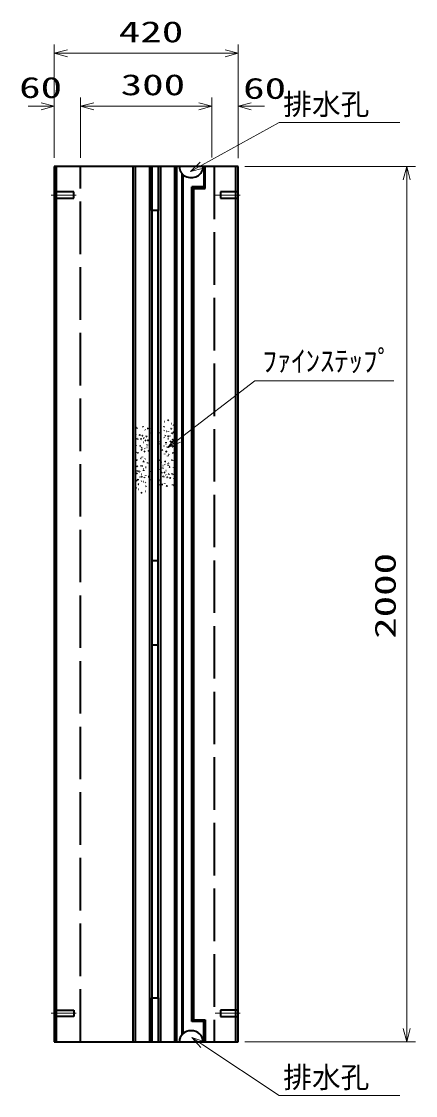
# Model space of a CAD drawing. Units: millimetres on the paper. Extents: x 0 to 841, y 0 to 594.
# Drawn here: x 288 to 333, y 279 to 401.7 of the extents above; entities that cross this region are included whole.
import ezdxf
from ezdxf.enums import TextEntityAlignment as Align

# ---------------------------------------------------------------- set-up
doc = ezdxf.new("R2010")
doc.units = ezdxf.units.MM
doc.linetypes.add('DASHED', pattern=[7.5, 6, -1.5])
doc.linetypes.add('USER1', pattern=[18.5, 12, -1.5, 3.5, -1.5])
for name, color, linetype, lineweight in [('D-BMK（構造物基準線）', 2, 'USER1', 18), ('D-STR-DIM（寸法）', 7, 'Continuous', 13), ('D-STR-HTXT（WS-旗）', 7, 'Continuous', 13), ('D-STR-HTXT（旗上げ）', 7, 'Continuous', 13), ('D-STR（構造物）', 1, 'Continuous', 35)]:
    doc.layers.add(name, color=color, linetype=linetype, lineweight=lineweight)
doc.styles.add('ＭＳ ゴシック', font='')
doc.styles.get('ＭＳ ゴシック').set_extended_font_data('MS Gothic')

# ---------------------------------------------------------------- blocks, each defined once
blk = doc.blocks.new('_Open30')
at = {"color": 7, "linetype": 'Continuous', "lineweight": 13}
for p, q in [((-1, 0.2679), (0, 0)), ((0, 0), (-1, -0.2679)), ((0, 0), (-1, 0))]:
    blk.add_line(p, q, dxfattribs=at)

msp = doc.modelspace()

# ---------------------------------------------------------------- linework, layer by layer
at = {"layer": 'D-BMK（構造物基準線）'}
for p, q in [((294.256, 381.905), (291.407, 381.905)), ((313.006, 381.905), (310.157, 381.905)), ((291.407, 288.405), (294.256, 288.405)), ((310.157, 288.405), (313.006, 288.405))]:
    msp.add_line(p, q, dxfattribs=at)
at = {"layer": 'D-STR-DIM（寸法）'}
for p, q in [((291.768, 393.052), (291.768, 399.102)), ((312.768, 393.082), (312.768, 399.102)), ((293.268, 398.102), (311.268, 398.102)), ((291.768, 386.155), (291.768, 393.052)), ((294.768, 386.207), (294.768, 393.052)), ((294.768, 386.155), (294.768, 393.052)), ((309.768, 386.222), (309.768, 393.052)), ((309.768, 386.192), (309.768, 393.052)), ((312.768, 386.125), (312.768, 393.052)), ((290.268, 392.052), (288.768, 392.052)), ((296.268, 392.052), (297.768, 392.052)), ((296.268, 392.052), (308.268, 392.052)), ((308.268, 392.052), (306.768, 392.052)), ((314.268, 392.052), (315.768, 392.052)), ((313.518, 385.155), (333.022, 385.155)), ((332.022, 286.655), (332.022, 383.655)), ((313.518, 285.155), (333.022, 285.155))]:
    msp.add_line(p, q, dxfattribs=at)
at = {"layer": 'D-STR-HTXT（WS-旗）'}
for points in [[(331.222, 390.201), (317.434, 390.201), (308.625, 385.321)], [(331.222, 279.007), (317.434, 279.007), (308.73, 284.815)]]:
    msp.add_lwpolyline(points, dxfattribs=at)
at = {"layer": 'D-STR-HTXT（旗上げ）'}
msp.add_lwpolyline([(330.529, 360.69), (314.687, 360.69), (305.941, 353.97)], dxfattribs=at)
at = {"layer": 'D-STR（構造物）'}
for p, q in [((312.768, 385.155), (291.768, 385.155)), ((291.768, 385.155), (291.768, 285.155)), ((292.018, 285.155), (292.018, 385.155)), ((300.766, 285.155), (300.766, 385.155)), ((301.016, 385.155), (301.016, 285.155)), ((302.651, 385.155), (302.651, 285.155)), ((302.891, 385.155), (302.891, 285.155)), ((302.891, 380.155), (302.891, 385.155)), ((303.645, 385.155), (303.645, 380.155)), ((303.886, 385.155), (303.886, 285.155)), ((305.516, 385.155), (305.516, 285.155)), ((305.766, 285.155), (305.766, 385.155)), ((306.318, 384.406), (306.318, 285.905)), ((306.492, 286.084), (306.492, 384.227)), ((308.843, 385.155), (308.843, 382.828)), ((309.016, 382.655), (309.016, 385.155)), ((312.518, 285.155), (312.518, 385.155)), ((312.768, 285.155), (312.768, 385.155)), ((307.492, 287.482), (307.492, 382.828)), ((308.843, 382.828), (307.492, 382.828)), ((307.492, 382.828), (307.665, 382.655)), ((307.665, 382.655), (307.665, 287.655)), ((307.665, 382.655), (309.016, 382.655)), ((309.016, 382.655), (308.843, 382.828)), ((303.645, 380.155), (302.876, 380.155)), ((303.645, 340.157), (303.645, 380.155)), ((304.337, 356.034), (304.385, 356.021)), ((301.21, 355.288), (301.205, 355.238)), ((302.111, 355.098), (302.147, 355.063)), ((302.694, 355.247), (302.715, 355.292)), ((303.824, 354.707), (303.82, 354.757)), ((304.261, 355.465), (304.296, 355.429)), ((304.323, 354.983), (304.279, 354.958)), ((304.296, 355.429), (304.331, 355.465)), ((304.581, 354.883), (304.531, 354.892)), ((304.807, 354.836), (304.824, 354.883)), ((305.137, 355.814), (305.187, 355.814)), ((305.404, 355.593), (305.369, 355.557)), ((305.44, 355.557), (305.404, 355.593)), ((301.061, 354.59), (301.057, 354.541)), ((301.149, 354.134), (301.182, 354.095)), ((301.28, 354.032), (301.276, 353.982)), ((301.67, 354.03), (301.683, 354.079)), ((301.67, 354.03), (301.718, 354.017)), ((302.011, 353.625), (301.961, 353.625)), ((301.971, 354.144), (302.017, 354.123)), ((302.254, 354.382), (302.254, 354.332)), ((302.314, 354.332), (302.352, 354.364)), ((302.314, 354.332), (302.346, 354.294)), ((302.691, 353.51), (302.708, 353.557)), ((303.715, 353.736), (303.677, 353.704)), ((304.017, 354.309), (303.97, 354.326)), ((304.292, 354.231), (304.313, 354.186)), ((304.436, 354.434), (304.395, 354.406)), ((304.436, 354.434), (304.465, 354.393)), ((304.51, 353.492), (304.56, 353.492)), ((304.514, 353.655), (304.523, 353.606)), ((304.798, 354.032), (304.748, 354.036)), ((304.946, 354.385), (304.991, 354.406)), ((305.027, 353.754), (304.995, 353.793)), ((301.128, 353.284), (301.132, 353.334)), ((301.14, 352.536), (301.131, 352.487)), ((301.754, 353.023), (301.741, 353.071)), ((301.754, 353.023), (301.802, 353.036)), ((302.16, 352.923), (302.11, 352.927)), ((302.375, 353.076), (302.325, 353.076)), ((302.361, 353.375), (302.409, 353.388)), ((302.361, 353.375), (302.374, 353.327)), ((303.948, 352.777), (303.916, 352.816)), ((304.116, 352.751), (304.073, 352.726)), ((304.116, 352.751), (304.091, 352.795)), ((304.267, 353.245), (304.317, 353.24)), ((304.385, 352.303), (304.41, 352.346)), ((304.624, 353.131), (304.672, 353.144)), ((301.83, 351.949), (301.839, 351.998)), ((302.137, 351.755), (302.112, 351.711)), ((302.406, 351.306), (302.449, 351.331)), ((302.406, 351.306), (302.431, 351.263)), ((302.574, 351.28), (302.606, 351.242)), ((304.362, 351.135), (304.412, 351.131)), ((304.692, 352.109), (304.683, 352.06)), ((304.767, 351.035), (304.719, 351.022)), ((304.767, 351.035), (304.78, 350.986)), ((305.382, 351.522), (305.39, 351.571)), ((301.495, 350.304), (301.527, 350.265)), ((301.724, 350.026), (301.774, 350.022)), ((301.897, 350.926), (301.849, 350.913)), ((302.012, 350.566), (301.962, 350.566)), ((302.008, 350.403), (301.999, 350.452)), ((302.205, 350.817), (302.255, 350.813)), ((302.23, 349.826), (302.209, 349.872)), ((302.807, 350.322), (302.845, 350.354)), ((303.831, 350.548), (303.814, 350.501)), ((304.16, 350.683), (304.112, 350.67)), ((304.147, 350.982), (304.197, 350.982)), ((304.16, 350.683), (304.147, 350.731)), ((304.55, 349.914), (304.505, 349.935)), ((304.51, 350.433), (304.56, 350.433)), ((304.852, 350.028), (304.804, 350.04)), ((304.852, 350.028), (304.839, 349.979)), ((305.241, 350.026), (305.246, 350.076)), ((305.372, 349.924), (305.34, 349.963)), ((305.394, 350.773), (305.39, 350.723)), ((301.576, 349.673), (301.531, 349.652)), ((301.715, 349.222), (301.698, 349.175)), ((301.941, 349.175), (301.99, 349.166)), ((302.085, 349.623), (302.057, 349.664)), ((302.085, 349.623), (302.126, 349.652)), ((302.226, 348.628), (302.19, 348.593)), ((302.199, 349.075), (302.242, 349.1)), ((302.226, 348.628), (302.261, 348.593)), ((302.505, 349.749), (302.552, 349.732)), ((302.697, 349.351), (302.701, 349.301)), ((303.828, 348.811), (303.807, 348.766)), ((304.208, 349.726), (304.169, 349.694)), ((304.208, 349.726), (304.176, 349.764)), ((304.268, 349.676), (304.268, 349.726)), ((304.41, 348.96), (304.375, 348.995)), ((305.312, 348.77), (305.316, 348.82)), ((305.46, 349.467), (305.465, 349.517)), ((301.082, 348.5), (301.117, 348.465)), ((301.117, 348.465), (301.153, 348.5)), ((301.384, 348.244), (301.334, 348.244)), ((302.185, 348.023), (302.137, 348.036)), ((302.876, 340.157), (303.645, 340.157)), ((302.891, 340.157), (302.891, 330.479)), ((303.645, 330.479), (303.645, 340.157)), ((303.645, 330.479), (302.876, 330.479)), ((302.891, 330.479), (302.891, 290.155)), ((303.645, 290.155), (303.645, 330.479)), ((302.876, 290.155), (303.645, 290.155)), ((302.891, 285.155), (302.891, 290.155)), ((303.645, 290.155), (303.645, 285.155)), ((307.492, 287.482), (307.665, 287.655)), ((308.843, 287.482), (307.492, 287.482)), ((307.665, 287.655), (309.016, 287.655)), ((309.016, 287.655), (308.843, 287.482)), ((308.843, 285.155), (308.843, 287.482)), ((309.016, 287.655), (309.016, 285.155)), ((291.768, 285.155), (312.768, 285.155))]:
    msp.add_line(p, q, dxfattribs=at)
at = {"layer": 'D-STR（構造物）', "linetype": 'DASHED'}
for p, q in [((294.768, 285.155), (294.768, 385.155)), ((310.018, 385.155), (310.018, 285.155)), ((294.018, 382.255), (291.768, 382.255)), ((294.018, 381.555), (294.018, 382.255)), ((312.768, 382.255), (310.768, 382.255)), ((310.768, 382.255), (310.768, 381.555)), ((291.768, 381.555), (294.018, 381.555)), ((310.768, 381.555), (312.768, 381.555)), ((291.768, 288.755), (294.018, 288.755)), ((294.018, 288.755), (294.018, 288.055)), ((312.768, 288.755), (310.768, 288.755)), ((310.768, 288.755), (310.768, 288.055)), ((294.018, 288.055), (291.768, 288.055)), ((310.768, 288.055), (312.768, 288.055))]:
    msp.add_line(p, q, dxfattribs=at)
at = {"layer": 'D-STR（構造物）'}
for points in [[(304.754, 356.151), (304.792, 356.183), (304.824, 356.145)], [(301.117, 355.422), (301.079, 355.39), (301.111, 355.351)], [(301.946, 355.379), (301.901, 355.4), (301.922, 355.446)], [(302.486, 355.271), (302.45, 355.235), (302.486, 355.2)], [(302.733, 354.727), (302.683, 354.727), (302.683, 354.677)], [(305.113, 355.24), (305.126, 355.192), (305.078, 355.179)], [(305.334, 354.767), (305.375, 354.796), (305.404, 354.755)], [(301.553, 354.447), (301.521, 354.486), (301.559, 354.518)], [(301.9, 354.383), (301.85, 354.387), (301.854, 354.437)], [(302.218, 353.877), (302.182, 353.842), (302.218, 353.807)], [(302.476, 353.925), (302.463, 353.877), (302.511, 353.864)], [(303.851, 353.442), (303.879, 353.483), (303.838, 353.512)], [(304.725, 354.317), (304.766, 354.345), (304.795, 354.304)], [(305.13, 353.675), (305.101, 353.716), (305.06, 353.687)], [(305.204, 354.634), (305.213, 354.683), (305.262, 354.675)], [(305.287, 353.632), (305.295, 353.681), (305.246, 353.69)], [(305.289, 353.933), (305.314, 353.976), (305.358, 353.951)], [(301.297, 352.493), (301.326, 352.452), (301.367, 352.48)], [(301.624, 353.191), (301.592, 353.23), (301.63, 353.262)], [(301.789, 352.761), (301.741, 352.774), (301.753, 352.823)], [(302.118, 352.651), (302.08, 352.619), (302.112, 352.58)], [(302.588, 352.656), (302.547, 352.684), (302.576, 352.725)], [(302.75, 352.464), (302.711, 352.432), (302.679, 352.47)], [(304.519, 352.6), (304.567, 352.613), (304.554, 352.662)], [(304.781, 353.12), (304.822, 353.091), (304.793, 353.05)], [(305.235, 353.149), (305.284, 353.158), (305.293, 353.109)], [(305.272, 352.437), (305.321, 352.446), (305.33, 352.397)], [(305.442, 352.361), (305.483, 352.332), (305.454, 352.291)], [(301.08, 351.697), (301.039, 351.726), (301.067, 351.767)], [(301.249, 351.621), (301.2, 351.612), (301.192, 351.661)], [(301.632, 351.863), (301.66, 351.822), (301.701, 351.851)], [(302.003, 351.457), (301.955, 351.444), (301.967, 351.396)], [(303.842, 351.588), (303.81, 351.626), (303.772, 351.594)], [(303.946, 351.332), (303.974, 351.373), (303.933, 351.402)], [(304.403, 351.407), (304.442, 351.439), (304.409, 351.477)], [(304.733, 351.297), (304.781, 351.284), (304.768, 351.235)], [(304.89, 352.195), (304.861, 352.236), (304.82, 352.207)], [(305.225, 351.565), (305.196, 351.606), (305.155, 351.577)], [(301.232, 350.125), (301.207, 350.082), (301.164, 350.107)], [(301.235, 350.426), (301.226, 350.377), (301.276, 350.368)], [(301.287, 350.909), (301.238, 350.9), (301.229, 350.949)], [(301.392, 350.383), (301.421, 350.342), (301.462, 350.371)], [(301.741, 350.938), (301.7, 350.967), (301.729, 351.008)], [(302.671, 350.616), (302.642, 350.575), (302.683, 350.546)], [(304.046, 350.133), (304.059, 350.181), (304.01, 350.194)], [(304.304, 350.18), (304.339, 350.216), (304.304, 350.251)], [(304.898, 350.867), (304.93, 350.828), (304.892, 350.796)], [(301.187, 349.29), (301.146, 349.262), (301.118, 349.303)], [(301.317, 349.424), (301.308, 349.375), (301.259, 349.383)], [(301.408, 348.817), (301.395, 348.866), (301.443, 348.879)], [(301.796, 349.741), (301.755, 349.712), (301.727, 349.753)], [(303.788, 349.331), (303.838, 349.331), (303.838, 349.381)], [(304.036, 348.787), (304.071, 348.822), (304.036, 348.858)], [(304.576, 348.679), (304.621, 348.658), (304.6, 348.612)], [(304.622, 349.675), (304.672, 349.671), (304.667, 349.621)], [(304.969, 349.611), (305.001, 349.572), (304.962, 349.54)], [(305.405, 348.636), (305.443, 348.668), (305.411, 348.707)], [(301.768, 347.907), (301.73, 347.874), (301.698, 347.913)]]:
    msp.add_lwpolyline(points, dxfattribs=at)
for centre, start_param, end_param in [((307.41, 385.155), 6.283185, 9.4247777), ((307.41, 285.155), 3.1415927, 6.2831853)]:
    msp.add_ellipse(centre, major_axis=(-1.357, 0), ratio=0.9294, start_param=start_param, end_param=end_param, dxfattribs=at)

# ---------------------------------------------------------------- block references
at = {"layer": 'D-STR-DIM（寸法）', "xscale": 1.5, "yscale": 1.5}
for p, rotation in [((291.768, 398.102), 180), ((294.768, 392.052), 180), ((294.768, 392.052), 180), ((312.768, 392.052), 180), ((332.022, 385.155), 90), ((332.022, 285.155), 270)]:
    msp.add_blockref('_Open30', p, dxfattribs=dict(at, rotation=rotation))
for p in [(312.768, 398.102), (291.768, 392.052), (309.768, 392.052), (309.768, 392.052)]:
    msp.add_blockref('_Open30', p, dxfattribs=at)
at = {"layer": 'D-STR-HTXT（WS-旗）', "xscale": 1.5, "yscale": 1.5}
for p, rotation in [((307.313, 384.594), 208.9904), ((307.482, 285.647), 146.28569)]:
    msp.add_blockref('_Open30', p, dxfattribs=dict(at, rotation=rotation))
at = {"layer": 'D-STR-HTXT（旗上げ）', "xscale": 1.5, "yscale": 1.5, "rotation": 217.53783}
msp.add_blockref('_Open30', (304.752, 353.056), dxfattribs=at)

# ---------------------------------------------------------------- texts
at = {"layer": 'D-STR-DIM（寸法）', "style": 'ＭＳ ゴシック', "width": 1.5}
for s, p in [('420', (299.143, 398.639)), ('60', (287.754, 392.27)), ('300', (299.351, 392.589)), ('60', (313.338, 392.176))]:
    msp.add_text(s, height=2.405, dxfattribs=at).set_placement(p, align=Align.BOTTOM_LEFT)
msp.add_text('2000', height=2.405, rotation=90, dxfattribs=at).set_placement((331.484, 331.197), align=Align.BOTTOM_LEFT)
at = {"layer": 'D-STR-HTXT（WS-旗）', "style": 'ＭＳ ゴシック'}
for p in [(317.915, 390.353), (317.915, 279.159)]:
    msp.add_text('排水孔', height=2.405, dxfattribs=at).set_placement(p, align=Align.BOTTOM_LEFT)
at = {"layer": 'D-STR-HTXT（旗上げ）', "style": 'ＭＳ ゴシック'}
msp.add_text('ﾌｧｲﾝｽﾃｯﾌﾟ', height=2.405, dxfattribs=at).set_placement((315.553, 361.016), align=Align.BOTTOM_LEFT)

doc.saveas('drawing.dxf')
